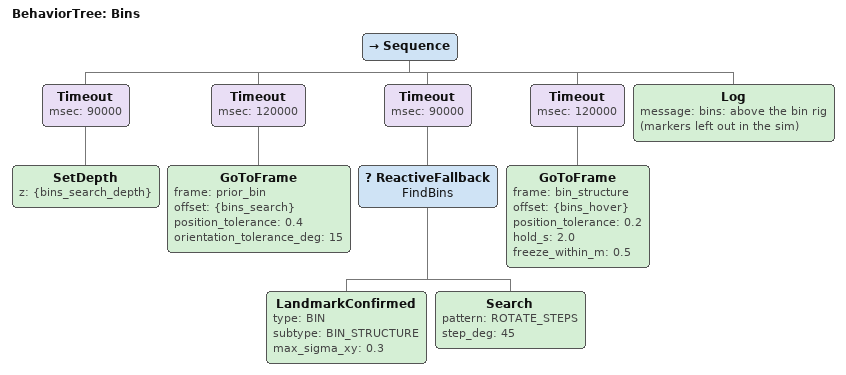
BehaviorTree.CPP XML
<?xml version="1.0"?>
<!-- Find the bin rig and hover above it. Dropping is not done yet. -->
<root BTCPP_format="4">
  <BehaviorTree ID="Bins">
    <Sequence>
      <Timeout msec="90000"><SetDepth z="{bins_search_depth}"/></Timeout>
      <Timeout msec="120000"><GoToFrame frame="prior_bin" offset="{bins_search}" position_tolerance="0.4" orientation_tolerance_deg="15"/></Timeout>
      <Timeout msec="90000">
        <ReactiveFallback name="FindBins">
          <LandmarkConfirmed type="BIN" subtype="BIN_STRUCTURE" max_sigma_xy="0.3"/>
          <Search pattern="ROTATE_STEPS" step_deg="45"/>
        </ReactiveFallback>
      </Timeout>
      <Timeout msec="120000"><GoToFrame frame="bin_structure" offset="{bins_hover}" position_tolerance="0.2" hold_s="2.0" freeze_within_m="0.5"/></Timeout>
      <Log message="bins: above the bin rig (markers left out in the sim)"/>
    </Sequence>
  </BehaviorTree>
</root>
